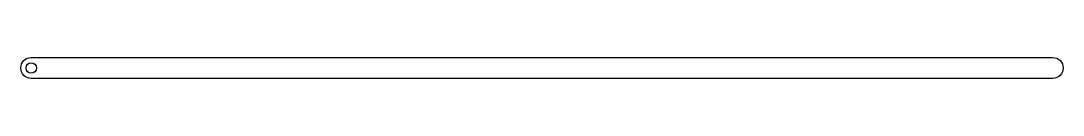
# Model space of a CAD drawing. Header units: millimetres. Extents: x 853 to 1253, y 2337 to 2345.
import ezdxf

# ---------------------------------------------------------------- set-up
doc = ezdxf.new("R2010")
doc.units = ezdxf.units.MM

msp = doc.modelspace()

# ---------------------------------------------------------------- linework, layer by layer
msp.add_lwpolyline([(856.73, 2345.49), (1248.73, 2345.49, -0.414214), (1252.73, 2341.49), (1252.73, 2341.49, -0.414214), (1248.73, 2337.49), (856.73, 2337.49, -0.414214), (852.73, 2341.49), (852.73, 2341.49, -0.414214)], format="xyb", close=True)
msp.add_circle((856.73, 2341.49), 2)

doc.saveas('drawing.dxf')
